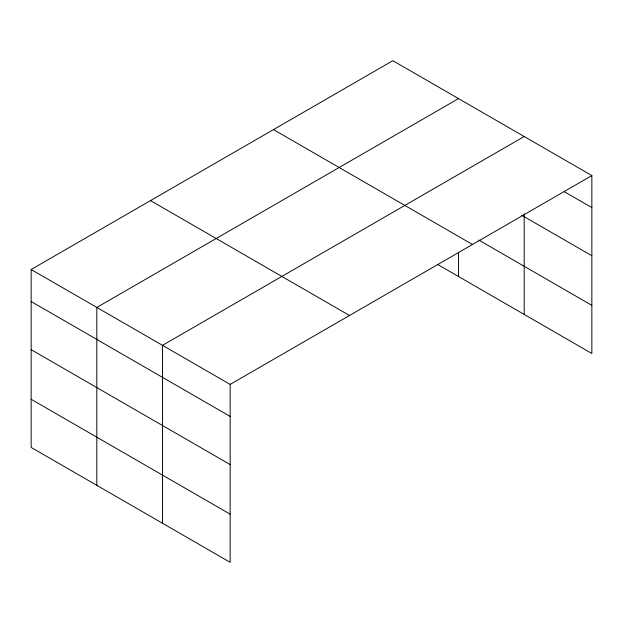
<?xml version="1.0" encoding="UTF-8"?>
<svg xmlns="http://www.w3.org/2000/svg" width="623" height="623" viewBox="0 0 623 623"><rect width="100%" height="100%" fill="white"/><g stroke="black" fill="none" stroke-linecap="round" stroke-linejoin="round"><path stroke-width="0.93" d="M524.192 213.79L524.192 314.428M437.471 264.362L591.85 353.49L591.85 175.577L392.848 60.688L31.15 269.51L31.15 447.423L230.152 562.312L230.152 384.399L31.15 269.51M458.52 98.598L96.822 307.427L96.822 485.333M524.192 136.515L162.494 345.337L162.494 523.25M230.152 384.399L591.85 175.577M564.282 191.682L591.85 207.599M521.661 215.223L591.85 255.742M478.721 240.034L591.85 305.348M273.489 129.6L472.491 244.489M150.509 200.598L349.511 315.487M31.15 301.524L230.152 416.421M31.15 349.674L230.152 464.563M31.15 399.273L230.152 514.17M458.52 252.44L458.52 276.511"/></g></svg>
